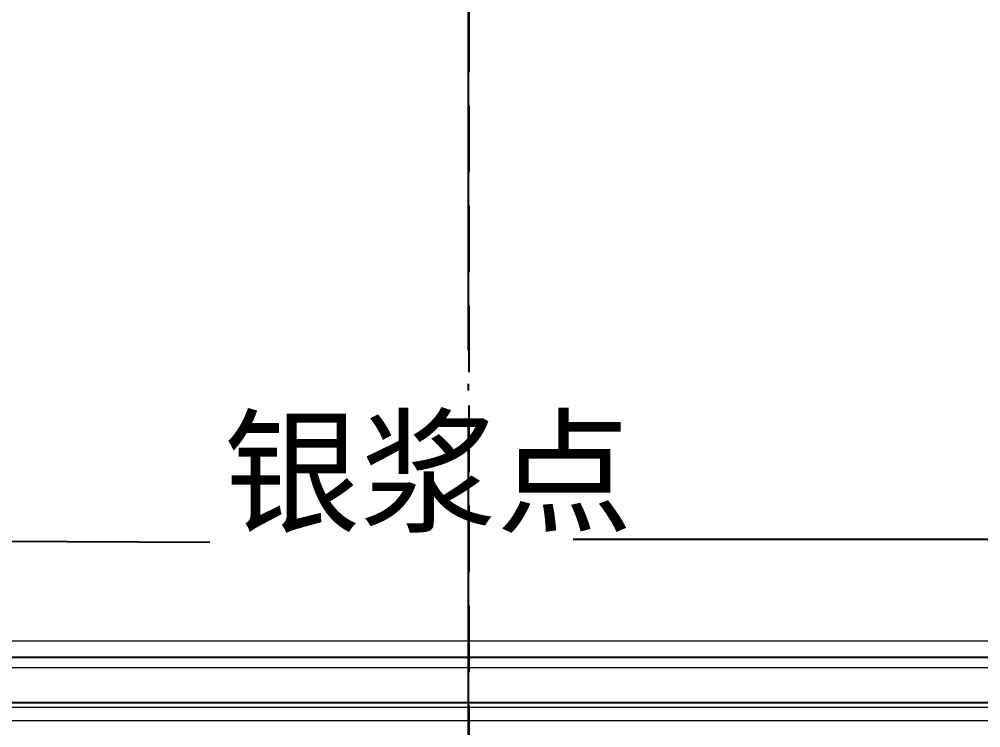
# Model space of a CAD drawing. Header units: inches. Extents: x 62 to 296, y 19 to 175.
# Drawn here: x 120.94 to 135.36, y 96.69 to 107.31 of the extents above; entities that cross this region are included whole.
import ezdxf

# ---------------------------------------------------------------- set-up
doc = ezdxf.new("R2010")
doc.units = ezdxf.units.IN
doc.header["$LTSCALE"] = 0.5
doc.header["$MEASUREMENT"] = 0
doc.linetypes.add('_DASH', pattern=[0.6, 0.4, -0.2])
doc.linetypes.add('CENTER', pattern=[22, 20, -1, 0, -1])
doc.layers.add('dim', color=4, linetype='Continuous')
doc.layers.add('标注', color=3, linetype='Continuous')
doc.layers.add('LCD', color=4, linetype='Continuous', lineweight=5)
doc.styles.get("Standard").update_dxf_attribs({"font": 'arial.ttf'})
doc.styles.add('宋体', font='')
doc.styles.get('宋体').set_extended_font_data('SimSun')
doc.dimstyles.new('ISO-25$0', dxfattribs={"dimtxt": 1.8, "dimasz": 1.5, "dimexe": 1, "dimexo": 0.625, "dimtad": 1, "dimdsep": 46, "dimtxsty": 'Standard', "dimcen": 2.5, "dimclrd": 3, "dimclre": 3, "dimclrt": 3, "dimadec": 0, "dimazin": 0, "dimtfac": 1, "dimtmove": 0, "dimatfit": 3, "dimfxl": 1, "dimarcsym": 0})
doc.dimstyles.get("Standard").update_dxf_attribs({"dimtxt": 0.18, "dimasz": 0.18, "dimexe": 0.18, "dimexo": 0.0625, "dimgap": 0.09, "dimtad": 0, "dimtih": 1, "dimtoh": 1, "dimdec": 4, "dimzin": 0, "dimdsep": 46, "dimtxsty": 'Standard', "dimcen": 0.09, "dimadec": 0, "dimazin": 0, "dimtfac": 1, "dimtdec": 4, "dimtofl": 0, "dimtmove": 0, "dimatfit": 3, "dimfxl": 1, "dimtolj": 1, "dimtzin": 0, "dimarcsym": 0})

# ---------------------------------------------------------------- blocks, each defined once
blk = doc.blocks.new('*D64')
at = {"layer": 'Defpoints', "color": 0}
for p in [(127.679, 133.6), (83.042, 92.466), (128.3, 92.466)]:
    blk.add_point(p, dxfattribs=at)
at = {"layer": '标注', "color": 3, "lineweight": -2}
for p, q in [((127.054, 133.6), (82.042, 133.6)), ((83.042, 132.1), (83.042, 93.966)), ((127.675, 92.466), (82.042, 92.466))]:
    blk.add_line(p, q, dxfattribs=at)
at = {"layer": '标注', "color": 3}
for points in [[(82.792, 132.1), (83.292, 132.1), (83.042, 133.6)], [(82.792, 93.966), (83.292, 93.966), (83.042, 92.466)]]:
    blk.add_solid(points, dxfattribs=at)
at = {"layer": '标注', "color": 3, "insert": (81.277, 113.033), "char_height": 1.8, "attachment_point": 5, "rotation": 90, "style": '宋体'}
blk.add_mtext('41.13%%P0.05TP)', dxfattribs=at)

msp = doc.modelspace()

# ---------------------------------------------------------------- linework, layer by layer
at = {"color": 1, "linetype": '_DASH', "ltscale": 5}
msp.add_line((127.68854, 134.52046), (127.67886, 91.93078), dxfattribs=at)
at = {"color": 1, "linetype": 'CENTER'}
msp.add_line((127.67886, 91.24305), (127.67886, 134.06755), dxfattribs=at)
at = {"layer": 'dim', "color": 6}
msp.add_line((141.8078, 97.05819), (113.56927, 97.05819), dxfattribs=at)
at = {"layer": 'dim', "color": 5}
msp.add_lwpolyline([(118.69447, 130.87415), (136.66647, 130.87415, -0.41421356), (141.91647, 125.62415), (141.91647, 102.99015, -0.41421356), (136.66647, 97.74015), (118.69447, 97.74015, -0.41421356), (113.44447, 102.99015), (113.44447, 125.62415, -0.41421356)], format="xyb", close=True, dxfattribs=at)
at = {"layer": 'LCD', "color": 1}
for p, q in [((118.70254, 97.99015), (136.67454, 97.99015)), ((118.70254, 97.59015), (136.67454, 97.59015)), ((140.37454, 96.99015), (115.00254, 96.99015)), ((142.00009, 96.79015), (113.37698, 96.79015))]:
    msp.add_line(p, q, dxfattribs=at)

# ---------------------------------------------------------------- texts
at = {"color": 3, "insert": (124.0037, 101.27081), "char_height": 1.5, "width": 8.861045, "attachment_point": 1}
msp.add_mtext('{\\fSimSun|b0|i0|c134|p2;银浆点}', dxfattribs=at)

# ---------------------------------------------------------------- dimensions: what is measured, and where the dimension line sits
at = {"layer": '标注'}
dim = msp.add_linear_dim(base=(83.04196, 92.4662), p1=(127.67886, 133.59957), p2=(128.30019, 92.4662), angle=90, text='<>%%P0.05TP)', dimstyle='ISO-25$0', override={"dimtxsty": '宋体'}, dxfattribs=at)
dim.commit()
dim.dimension.update_dxf_attribs({"geometry": '*D64', "text_midpoint": (83.04196, 113.03288), "dimtype": 160})

# ---------------------------------------------------------------- leaders
at = {"color": 4}
for points, override in [([(117.03991, 96.84928), (119.3527, 99.48881), (123.79644, 99.46879)], {"dimscale": 0.5, "dimtxt": 2.6, "dimasz": 2.6, "dimexe": 0.3, "dimexo": 0.3, "dimzin": 0, "dimcen": 0, "dimclrt": 3, "dimtp": 0, "dimtm": 0, "dimtzin": 0}), ([(138.54672, 96.79015), (136.16653, 99.50777), (129.2452, 99.50777)], {"dimscale": 0.5, "dimtxt": 2.6, "dimasz": 2.6, "dimexe": 0.3, "dimexo": 0.3, "dimzin": 0, "dimtxsty": '宋体', "dimcen": 0, "dimclrt": 3, "dimtp": 0, "dimtm": 0, "dimtzin": 0})]:
    msp.add_leader(points, dimstyle='Standard', override=override, dxfattribs=at)

doc.saveas('drawing.dxf')
